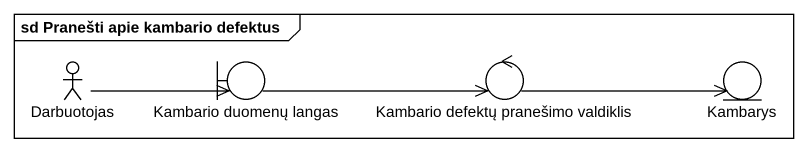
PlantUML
@startuml
mainframe sd Pranešti apie kambario defektus
actor Darbuotojas
boundary "Kambario duomenų langas" as Kambario_duomenų_langas
control "Kambario defektų pranešimo valdiklis" as Kambario_defektų_pranešimo
entity Kambarys
Darbuotojas -right-> Kambario_duomenų_langas
Kambario_duomenų_langas -right-> Kambario_defektų_pranešimo
Kambario_defektų_pranešimo -right-> Kambarys
@enduml
